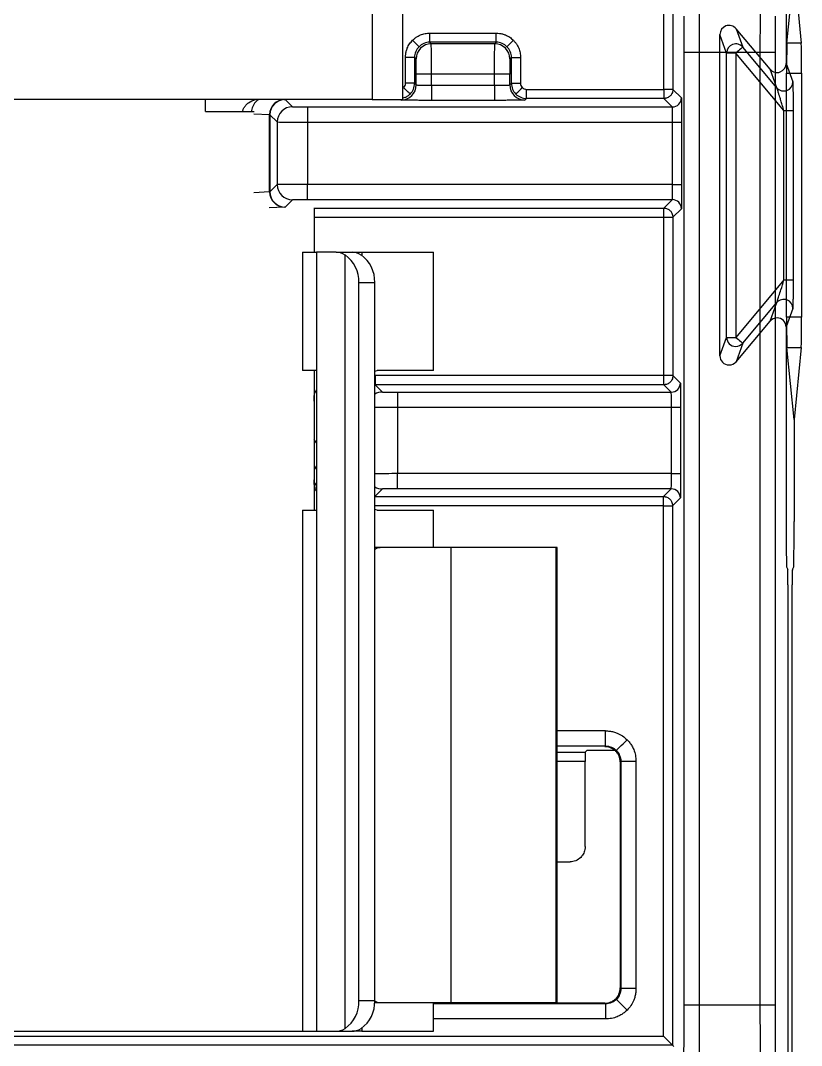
# Model space of a CAD drawing. Header units: inches. Extents: x 897.4 to 914.4, y -8.5 to 2.5.
# Drawn here: x 901.915 to 902.421, y 0.314 to 0.979 of the extents above; entities that cross this region are included whole.
import ezdxf

# ---------------------------------------------------------------- set-up
doc = ezdxf.new("R2010")
doc.units = ezdxf.units.IN
doc.header["$LTSCALE"] = 4
doc.header["$MEASUREMENT"] = 0
doc.layers.get('0').update_dxf_attribs({"linetype": 'CONTINUOUS'})

msp = doc.modelspace()

# ---------------------------------------------------------------- linework, layer by layer
for p, q in [((902.14283, 1.31767), (902.14283, 0.92767)), ((902.16291, 0.92767), (902.16291, 1.31767)), ((902.41136, 1.16724), (902.41136, 0.95101)), ((902.33206, 0.93421), (902.33206, 1.12766)), ((902.33796, 1.12766), (902.33796, 0.93421)), ((902.41182, 0.96424), (902.41648, 1.01103)), ((902.41648, 1.01103), (902.42115, 0.96424)), ((902.18026, 0.96474), (902.18026, 0.97065)), ((902.18026, 0.97065), (902.22337, 0.97065)), ((902.22337, 0.96474), (902.22337, 0.97065)), ((902.37885, 0.97354), (902.38321, 0.96156)), ((902.40093, 0.94722), (902.37885, 0.97354)), ((902.18124, 0.96376), (902.18026, 0.96474)), ((902.22337, 0.96474), (902.18026, 0.96474)), ((902.22239, 0.96376), (902.18124, 0.96376)), ((902.22337, 0.96474), (902.22239, 0.96376)), ((902.37278, 0.95776), (902.36842, 0.96974)), ((902.36842, 0.76142), (902.36842, 0.96974)), ((902.42115, 0.96424), (902.41182, 0.96424)), ((902.34517, 0.34037), (902.34517, 0.95801)), ((902.35501, 0.95801), (902.34517, 0.95801)), ((902.35501, 0.95801), (902.35501, 0.34037)), ((902.39439, 0.95801), (902.35501, 0.95801)), ((902.37868, 0.95776), (902.37278, 0.95776)), ((902.37278, 0.7734), (902.37278, 0.95776)), ((902.37868, 0.95776), (902.37868, 0.7734)), ((902.40992, 0.92054), (902.37868, 0.95776)), ((902.40529, 0.93524), (902.38321, 0.96156)), ((902.39439, 0.95801), (902.39439, 0.34037)), ((902.40423, 0.95801), (902.39439, 0.95801)), ((902.40423, 0.95801), (902.40423, 0.34037)), ((902.17042, 0.9549), (902.16451, 0.9549)), ((902.16451, 0.93814), (902.16451, 0.9549)), ((902.17042, 0.9549), (902.17042, 0.93814)), ((902.1714, 0.95392), (902.17042, 0.9549)), ((902.23321, 0.9549), (902.23223, 0.95392)), ((902.23321, 0.93814), (902.23321, 0.9549)), ((902.23321, 0.9549), (902.23912, 0.9549)), ((902.23912, 0.9549), (902.23912, 0.93814)), ((902.41136, 0.95101), (902.41572, 0.93903)), ((902.17149, 0.93708), (902.17149, 0.94408)), ((902.18133, 0.94408), (902.17149, 0.94408)), ((902.2223, 0.94408), (902.18133, 0.94408)), ((902.18133, 0.93691), (902.18133, 0.94408)), ((902.2223, 0.93691), (902.2223, 0.94408)), ((902.23214, 0.94408), (902.2223, 0.94408)), ((902.23214, 0.93708), (902.23214, 0.94408)), ((902.40529, 0.93524), (902.40093, 0.94722)), ((902.41166, 0.78653), (902.41166, 0.94463)), ((902.41166, 0.94463), (902.42131, 0.94463)), ((902.42131, 0.94463), (902.42131, 0.78653)), ((902.17042, 0.93814), (902.16451, 0.93814)), ((902.17042, 0.93814), (902.17149, 0.93708)), ((902.23214, 0.93708), (902.23321, 0.93814)), ((902.23321, 0.93814), (902.23912, 0.93814)), ((902.18133, 0.93691), (902.18133, 0.92706)), ((902.18133, 0.93691), (902.2223, 0.93691)), ((902.2223, 0.93691), (902.2223, 0.92706)), ((902.24305, 0.9283), (902.24305, 0.93421)), ((902.24305, 0.93421), (902.33206, 0.93421)), ((902.33796, 0.93421), (902.33206, 0.93421)), ((902.33206, 0.93421), (902.33206, 0.9283)), ((902.33796, 0.93421), (902.34345, 0.92872)), ((902.14283, 0.92767), (901.71799, 0.92767)), ((902.03494, 0.91991), (902.03494, 0.92767)), ((902.0856, 0.92767), (902.08618, 0.92763)), ((902.0865, 0.9276), (902.0912, 0.9229)), ((902.14283, 0.92767), (902.16291, 0.92767)), ((902.16164, 0.92723), (902.16121, 0.92767)), ((902.2223, 0.92706), (902.18133, 0.92706)), ((902.24305, 0.9283), (902.24199, 0.92723)), ((902.33206, 0.9283), (902.24305, 0.9283)), ((902.33754, 0.92282), (902.33206, 0.9283)), ((902.03494, 0.91991), (902.0664, 0.91991)), ((902.06628, 0.91838), (902.07644, 0.91779)), ((902.07644, 0.8677), (902.07644, 0.91779)), ((902.07666, 0.91775), (902.08135, 0.91306)), ((902.07666, 0.91775), (902.07666, 0.86774)), ((902.10104, 0.92282), (902.10104, 0.91297)), ((902.10104, 0.92282), (902.33754, 0.92282)), ((902.40992, 0.92054), (902.41582, 0.92054)), ((902.40992, 0.81062), (902.40992, 0.92054)), ((902.41582, 0.92054), (902.41582, 0.81062)), ((902.08135, 0.91306), (902.08135, 0.87243)), ((902.10104, 0.91297), (902.33768, 0.91297)), ((902.10104, 0.91297), (902.10104, 0.87252)), ((902.33768, 0.91297), (902.34358, 0.91297)), ((902.33768, 0.87252), (902.33768, 0.91297)), ((902.34358, 0.91297), (902.34358, 0.87252)), ((902.08135, 0.87243), (902.07666, 0.86774)), ((902.33768, 0.87252), (902.10104, 0.87252)), ((902.10104, 0.86267), (902.10104, 0.87252)), ((902.33768, 0.87252), (902.34358, 0.87252)), ((902.07644, 0.8677), (902.06628, 0.86711)), ((902.08618, 0.85786), (902.07622, 0.85728)), ((902.0912, 0.86259), (902.0865, 0.85789)), ((902.33754, 0.86267), (902.10104, 0.86267)), ((902.33206, 0.85719), (902.33754, 0.86267)), ((902.10521, 0.85728), (902.10521, 0.82857)), ((902.10521, 0.85719), (902.33206, 0.85719)), ((902.10521, 0.85128), (902.33206, 0.85128)), ((902.33206, 0.85128), (902.33206, 0.85719)), ((902.33206, 0.85128), (902.33796, 0.85128)), ((902.33206, 0.74858), (902.33206, 0.85128)), ((902.34345, 0.85677), (902.33796, 0.85128)), ((902.33796, 0.85128), (902.33796, 0.74858)), ((902.09773, 0.82857), (902.09773, 0.7518)), ((902.09773, 0.82857), (902.10673, 0.82857)), ((902.10673, 0.82857), (902.10673, 0.32345)), ((902.11947, 0.82857), (902.10673, 0.82857)), ((902.11947, 0.82857), (902.13, 0.82857)), ((902.12536, 0.32523), (902.12536, 0.82679)), ((902.13, 0.82857), (902.13621, 0.82857)), ((902.13621, 0.82857), (902.18274, 0.82857)), ((902.13621, 0.82857), (902.13621, 0.82647)), ((902.18274, 0.7518), (902.18274, 0.82857)), ((902.13424, 0.80889), (902.14457, 0.80889)), ((902.13424, 0.34314), (902.13424, 0.80889)), ((902.14457, 0.34314), (902.14457, 0.80889)), ((902.40992, 0.81062), (902.37868, 0.7734)), ((902.40992, 0.81062), (902.41582, 0.81062)), ((902.38321, 0.7696), (902.40529, 0.79592)), ((902.40093, 0.78394), (902.40529, 0.79592)), ((902.41572, 0.79212), (902.41136, 0.78014)), ((902.42131, 0.78653), (902.41166, 0.78653)), ((902.37885, 0.75762), (902.40093, 0.78394)), ((902.41136, 0.78014), (902.41136, 0.65405)), ((902.36842, 0.76142), (902.37278, 0.7734)), ((902.37278, 0.7734), (902.37868, 0.7734)), ((902.38321, 0.7696), (902.37885, 0.75762)), ((902.41648, 0.72013), (902.41182, 0.76692)), ((902.41182, 0.76692), (902.42115, 0.76692)), ((902.42115, 0.76692), (902.41648, 0.72013)), ((902.10673, 0.7518), (902.09773, 0.7518)), ((902.10521, 0.7518), (902.10521, 0.73211)), ((902.14457, 0.75142), (902.14623, 0.7518)), ((902.18274, 0.7518), (902.14623, 0.7518)), ((902.14485, 0.74858), (902.14485, 0.74267)), ((902.33206, 0.74858), (902.14485, 0.74858)), ((902.33206, 0.74267), (902.33206, 0.74858)), ((902.33796, 0.74858), (902.33206, 0.74858)), ((902.33796, 0.74858), (902.34276, 0.74378)), ((902.14485, 0.74267), (902.14956, 0.73796)), ((902.33206, 0.74267), (902.14485, 0.74267)), ((902.15941, 0.73787), (902.15941, 0.72803)), ((902.15941, 0.73787), (902.33685, 0.73787)), ((902.33685, 0.73787), (902.33206, 0.74267)), ((902.10521, 0.73211), (902.10521, 0.68093)), ((902.15941, 0.72803), (902.33699, 0.72803)), ((902.15941, 0.72803), (902.15941, 0.68502)), ((902.33699, 0.72803), (902.3429, 0.72803)), ((902.33699, 0.68502), (902.33699, 0.72803)), ((902.3429, 0.72803), (902.3429, 0.68502)), ((902.41648, 0.72013), (902.41648, 0.65405)), ((902.10673, 0.70501), (902.10521, 0.70718)), ((902.10521, 0.69002), (902.10673, 0.68785)), ((902.10521, 0.68987), (902.10673, 0.6877)), ((902.33699, 0.68502), (902.15941, 0.68502)), ((902.15941, 0.67518), (902.15941, 0.68502)), ((902.33699, 0.68502), (902.3429, 0.68502)), ((902.10521, 0.68093), (902.10521, 0.66125)), ((902.10673, 0.67741), (902.10543, 0.67927)), ((902.14956, 0.67509), (902.14472, 0.67024)), ((902.33685, 0.67518), (902.15941, 0.67518)), ((902.33184, 0.67016), (902.33685, 0.67518)), ((902.14472, 0.67024), (902.14457, 0.67024)), ((902.14457, 0.67016), (902.33184, 0.67016)), ((902.33184, 0.66425), (902.33184, 0.67016)), ((902.34276, 0.66927), (902.33774, 0.66425)), ((902.09773, 0.66125), (902.09773, 0.32345)), ((902.09773, 0.66125), (902.10673, 0.66125)), ((902.33184, 0.66425), (902.14457, 0.66425)), ((902.14623, 0.66125), (902.14457, 0.66182)), ((902.14623, 0.66125), (902.18274, 0.66125)), ((902.18274, 0.63723), (902.18274, 0.66125)), ((902.33184, 0.66425), (902.33774, 0.66425)), ((902.33184, 0.32025), (902.33184, 0.66425)), ((902.33774, 0.66425), (902.33774, 0.31435)), ((902.14809, 0.63723), (902.14457, 0.63723)), ((902.19397, 0.63723), (902.14809, 0.63723)), ((902.19397, 0.63723), (902.19397, 0.34196)), ((902.2623, 0.63723), (902.19397, 0.63723)), ((902.2623, 0.34196), (902.2623, 0.63723)), ((902.26257, 0.63723), (902.2623, 0.63723)), ((902.26257, 0.63723), (902.26259, 0.63723)), ((902.26257, 0.63723), (902.26257, 0.34196)), ((902.26259, 0.63723), (902.26259, 0.34196)), ((902.26291, 0.63723), (902.26259, 0.63723)), ((902.26291, 0.34196), (902.26291, 0.63723)), ((902.41161, 0.62452), (902.41246, 0.62283)), ((902.41539, 0.62283), (902.41623, 0.62452)), ((902.41254, 0.61299), (902.41254, 0.2151)), ((902.4153, 0.2151), (902.4153, 0.61299)), ((902.2943, 0.51825), (902.26291, 0.51825)), ((902.2943, 0.50841), (902.2943, 0.51825)), ((902.2943, 0.50841), (902.26291, 0.50841)), ((902.28106, 0.50449), (902.28205, 0.50549)), ((902.30021, 0.50549), (902.28205, 0.50549)), ((902.29387, 0.50798), (902.2943, 0.50841)), ((902.2943, 0.50798), (902.29387, 0.50798)), ((902.26291, 0.50449), (902.28106, 0.50449)), ((902.28101, 0.49859), (902.28101, 0.49833)), ((902.30414, 0.49857), (902.30371, 0.49814)), ((902.30414, 0.49857), (902.30414, 0.3511)), ((902.30414, 0.49857), (902.31398, 0.49857)), ((902.31398, 0.49857), (902.31398, 0.3511)), ((902.28101, 0.49833), (902.26291, 0.49833)), ((902.28103, 0.44333), (902.28101, 0.49833)), ((902.30371, 0.49814), (902.30371, 0.35153)), ((902.26291, 0.43328), (902.2712, 0.43328)), ((902.30371, 0.35153), (902.30414, 0.3511)), ((902.31398, 0.3511), (902.30414, 0.3511)), ((902.14457, 0.34314), (902.13424, 0.34314)), ((902.14809, 0.34196), (902.14455, 0.34196)), ((902.19397, 0.34196), (902.14809, 0.34196)), ((902.18274, 0.32345), (902.18274, 0.34196)), ((902.29387, 0.34169), (902.18274, 0.34169)), ((902.2943, 0.34125), (902.18274, 0.34125)), ((902.2623, 0.34196), (902.19397, 0.34196)), ((902.2623, 0.34196), (902.26257, 0.34196)), ((902.26259, 0.34196), (902.26257, 0.34196)), ((902.26259, 0.34196), (902.26291, 0.34196)), ((902.2943, 0.34125), (902.29387, 0.34169)), ((902.2943, 0.34125), (902.2943, 0.33141)), ((902.35501, 0.34037), (902.34517, 0.34037)), ((902.39439, 0.34037), (902.35501, 0.34037)), ((902.40423, 0.34037), (902.39439, 0.34037)), ((902.2943, 0.33141), (902.18274, 0.33141)), ((901.53607, 0.32025), (902.33184, 0.32025)), ((901.77017, 0.32345), (902.09773, 0.32345)), ((902.09773, 0.32345), (902.10673, 0.32345)), ((902.10673, 0.32345), (902.11947, 0.32345)), ((902.11947, 0.32345), (902.13, 0.32345)), ((902.13621, 0.32345), (902.13, 0.32345)), ((902.13621, 0.32555), (902.13621, 0.32345)), ((902.13621, 0.32345), (902.18274, 0.32345)), ((902.33774, 0.31435), (901.53016, 0.31435)), ((902.33774, 0.31435), (902.33856, 0.31353))]:
    msp.add_line(p, q)
at = {"flags": 128}
for points in [[(902.1733, 0.96186), (902.17321, 0.96195), (902.17297, 0.96219), (902.17258, 0.96258), (902.17206, 0.9631), (902.17143, 0.96373), (902.17071, 0.96445), (902.16994, 0.96523), (902.16913, 0.96603)], [(902.23033, 0.96186), (902.23042, 0.96195), (902.23066, 0.96219), (902.23105, 0.96258), (902.23157, 0.9631), (902.2322, 0.96373), (902.23292, 0.96445), (902.2337, 0.96523), (902.2345, 0.96603)], [(902.38321, 0.96156), (902.38311, 0.96148), (902.38285, 0.96126), (902.38243, 0.96091), (902.38187, 0.96044), (902.38118, 0.95986), (902.3804, 0.95921), (902.37956, 0.9585), (902.37868, 0.95776)], [(902.16754, 0.93118), (902.16745, 0.93127), (902.1672, 0.93152), (902.16682, 0.9319), (902.1663, 0.93242), (902.16567, 0.93305), (902.16495, 0.93377), (902.16417, 0.93455), (902.16336, 0.93536)], [(902.23609, 0.93118), (902.23618, 0.93127), (902.23643, 0.93152), (902.23681, 0.9319), (902.23733, 0.93242), (902.23796, 0.93305), (902.23868, 0.93377), (902.23946, 0.93455), (902.24027, 0.93536)], [(902.37868, 0.7734), (902.37956, 0.77266), (902.3804, 0.77195), (902.38118, 0.7713), (902.38187, 0.77072), (902.38243, 0.77025), (902.38285, 0.7699), (902.38311, 0.76968), (902.38321, 0.7696)], [(902.30126, 0.50553), (902.30141, 0.50567), (902.30181, 0.50608), (902.30246, 0.50673), (902.30333, 0.50759), (902.30438, 0.50864), (902.30558, 0.50984), (902.30687, 0.51114), (902.30822, 0.51248)], [(902.30822, 0.33718), (902.30687, 0.33853), (902.30558, 0.33982), (902.30438, 0.34102), (902.30333, 0.34207), (902.30246, 0.34293), (902.30181, 0.34358), (902.30141, 0.34399), (902.30126, 0.34414)]]:
    msp.add_lwpolyline(points, dxfattribs=at)
for centre, radius, start, end in [((902.18124, 0.95392), 0.00984, 90.00466, 179.99508), ((902.22239, 0.95392), 0.00984, 0.00493, 89.99533), ((902.37868, 0.95776), 0.00591, 40.02308, 179.9769), ((902.40981, 0.93904), 0.00591, 220.02101, 359.97897), ((902.16164, 0.93708), 0.00984, 270.00466, 359.99507), ((902.24199, 0.93708), 0.00984, 180.00492, 269.99534), ((902.08624, 0.91783), 0.0098, 90.40586, 180.22908), ((902.0865, 0.91775), 0.00984, 90.00554, 179.99424), ((902.33754, 0.92872), 0.00591, 270.00523, 359.99512), ((902.0912, 0.91306), 0.00984, 90.00588, 179.99471), ((902.0912, 0.87243), 0.00984, 180.00493, 269.99448), ((902.08624, 0.86766), 0.0098, 179.77056, 269.5945), ((902.0865, 0.86774), 0.00984, 180.0049, 269.99531), ((902.33754, 0.85677), 0.00591, 0.00488, 89.99477), ((902.11364, 0.80983), 0.02062, 357.38578, 55.35911), ((902.12398, 0.80983), 0.02062, 357.38581, 55.35908), ((902.40981, 0.79212), 0.00591, 0.02103, 139.97899), ((902.37868, 0.7734), 0.00591, 180.02302, 269.99121), ((902.37868, 0.7734), 0.00591, 269.9878, 319.98302), ((902.14957, 0.72811), 0.00984, 90.00704, 120.47304), ((902.33685, 0.74378), 0.00591, 270.00514, 359.99512), ((902.14956, 0.68493), 0.00984, 239.52528, 269.99777), ((902.33685, 0.66927), 0.00591, 0.00487, 89.99629), ((902.11364, 0.3422), 0.02062, 304.64044, 2.61467), ((902.12398, 0.3422), 0.02062, 304.64048, 2.61463)]:
    msp.add_arc(centre, radius, start, end)
for centre, major_axis, ratio, start_param, end_param in [((902.37432, 0.96974), (-0.00202, 0.00555), 0.999675, 5.061559, 7.504811), ((902.41183, 0.94463), (0, 0.01969), 0.008727, 0.08727, 1.570796), ((902.42114, 0.94463), (0, 0.01969), 0.008727, 4.712389, 6.195916), ((902.40545, 0.95102), (0.00202, -0.00555), 0.999675, 5.061559, 7.504811), ((902.40545, 0.78014), (0.00202, 0.00555), 0.999675, 0.348961, 1.221626), ((902.40545, 0.78014), (0.00202, 0.00555), 0.999675, 5.061559, 6.632147), ((902.41183, 0.78653), (0, 0.01969), 0.008727, 1.570796, 3.054323), ((902.42114, 0.78653), (0, 0.01969), 0.008727, 3.228862, 4.712389), ((902.37432, 0.76142), (-0.00202, -0.00555), 0.999675, 5.061559, 6.632147), ((902.37432, 0.76142), (-0.00202, -0.00555), 0.999675, 0.348961, 1.221626), ((902.41162, 0.65405), (0, 0.02953), 0.008727, 1.570796, 3.124139), ((902.41623, 0.65405), (0, 0.02953), 0.008727, 3.159046, 4.712389), ((902.41246, 0.61299), (0, 0.00984), 0.008727, 4.712389, 6.265732), ((902.41539, 0.61299), (0, 0.00984), 0.008727, 0.017453, 1.570796)]:
    msp.add_ellipse(centre, major_axis=major_axis, ratio=ratio, start_param=start_param, end_param=end_param)
for points in [[(902.35497, 0.98492), (902.35498, 0.97631), (902.355, 0.96716), (902.35501, 0.95801)], [(902.39443, 0.98492), (902.3944, 0.97631), (902.39439, 0.96716), (902.39439, 0.95801)], [(902.18026, 0.96474), (902.17769, 0.96474), (902.17512, 0.96368), (902.1733, 0.96186)], [(902.23033, 0.96186), (902.22851, 0.96368), (902.22595, 0.96474), (902.22337, 0.96474)], [(902.1733, 0.96186), (902.17148, 0.96004), (902.17042, 0.95748), (902.17042, 0.9549)], [(902.23321, 0.9549), (902.23321, 0.95748), (902.23215, 0.96004), (902.23033, 0.96186)], [(902.16754, 0.93118), (902.16937, 0.93302), (902.17042, 0.93555), (902.17042, 0.93814)], [(902.23321, 0.93814), (902.23321, 0.93555), (902.23426, 0.93302), (902.23609, 0.93118)], [(902.23609, 0.93118), (902.23793, 0.92935), (902.24046, 0.9283), (902.24305, 0.9283)], [(902.07644, 0.91779), (902.07658, 0.91778), (902.07665, 0.91777), (902.07666, 0.91775)], [(902.07666, 0.86774), (902.07665, 0.86772), (902.07658, 0.86771), (902.07644, 0.8677)], [(902.12536, 0.82679), (902.12336, 0.82797), (902.12134, 0.82857), (902.11947, 0.82857)], [(902.1357, 0.82679), (902.13369, 0.82798), (902.13172, 0.82857), (902.13, 0.82857)], [(902.2943, 0.50841), (902.29689, 0.50841), (902.29943, 0.50736), (902.30126, 0.50553)], [(902.30126, 0.50553), (902.30309, 0.50369), (902.30414, 0.50116), (902.30414, 0.49857)], [(902.30414, 0.3511), (902.30414, 0.3485), (902.30309, 0.34597), (902.30126, 0.34414)], [(902.30126, 0.34414), (902.29943, 0.3423), (902.29689, 0.34125), (902.2943, 0.34125)], [(902.11947, 0.32345), (902.12134, 0.32345), (902.12336, 0.32405), (902.12536, 0.32523)], [(902.13, 0.32345), (902.13172, 0.32345), (902.13369, 0.32405), (902.1357, 0.32523)]]:
    msp.add_open_spline(points, degree=3)
for points, knots in [([(902.34517, 0.95801), (902.34516, 0.95962), (902.34516, 0.96282), (902.34516, 0.9676), (902.34515, 0.97232), (902.34514, 0.97699), (902.34513, 0.98003), (902.34513, 0.98155)], [0, 0, 0, 0, 0.200982, 0.400492, 0.599507, 0.799017, 1, 1, 1, 1]), ([(902.40427, 0.98155), (902.40427, 0.98003), (902.40426, 0.97699), (902.40425, 0.97232), (902.40424, 0.9676), (902.40423, 0.96282), (902.40423, 0.95962), (902.40423, 0.95801)], [0, 0, 0, 0, 0.200983, 0.400493, 0.599508, 0.799018, 1, 1, 1, 1]), ([(902.16913, 0.96603), (902.16963, 0.9665), (902.17063, 0.96743), (902.17236, 0.96857), (902.17452, 0.96963), (902.17717, 0.97048), (902.17923, 0.97059), (902.18026, 0.97065)], [0, 0, 0, 0, 0.166554, 0.332327, 0.500188, 0.749363, 1, 1, 1, 1]), ([(902.22337, 0.97065), (902.22405, 0.97062), (902.22542, 0.97057), (902.22745, 0.97015), (902.22973, 0.96938), (902.23219, 0.9681), (902.23373, 0.96673), (902.2345, 0.96603)], [0, 0, 0, 0, 0.166559, 0.332336, 0.500198, 0.749371, 1, 1, 1, 1]), ([(902.16451, 0.9549), (902.16454, 0.95558), (902.16459, 0.95695), (902.16501, 0.95898), (902.16578, 0.96126), (902.16706, 0.96373), (902.16844, 0.96526), (902.16913, 0.96603)], [0, 0, 0, 0, 0.166559, 0.332336, 0.500198, 0.749371, 1, 1, 1, 1]), ([(902.18133, 0.94408), (902.18133, 0.94921), (902.18132, 0.95429), (902.18129, 0.96157), (902.18127, 0.96371), (902.18124, 0.96376)], [0, 0, 0, 0, 0.5, 0.5, 1, 1, 1, 1]), ([(902.2223, 0.94408), (902.22232, 0.9492), (902.22233, 0.95429), (902.22236, 0.96157), (902.22237, 0.96371), (902.22239, 0.96376)], [0, 0, 0, 0, 0.5, 0.5, 1, 1, 1, 1]), ([(902.2345, 0.96603), (902.23497, 0.96553), (902.2359, 0.96453), (902.23704, 0.9628), (902.2381, 0.96064), (902.23895, 0.95799), (902.23906, 0.95593), (902.23912, 0.9549)], [0, 0, 0, 0, 0.166554, 0.332327, 0.500188, 0.749363, 1, 1, 1, 1]), ([(902.17149, 0.94408), (902.17149, 0.94473), (902.17149, 0.94601), (902.17148, 0.94785), (902.17147, 0.94954), (902.17146, 0.95105), (902.17145, 0.95233), (902.17143, 0.95323), (902.17142, 0.95381), (902.17141, 0.95388), (902.1714, 0.95392)], [0, 0, 0, 0, 0.12697, 0.249353, 0.372143, 0.500287, 0.628647, 0.76, 0.879277, 1, 1, 1, 1]), ([(902.23223, 0.95392), (902.23222, 0.95388), (902.23221, 0.9538), (902.2322, 0.95323), (902.23218, 0.9523), (902.23217, 0.95105), (902.23216, 0.9495), (902.23215, 0.94776), (902.23215, 0.94593), (902.23214, 0.94469), (902.23214, 0.94408)], [0, 0, 0, 0, 0.126975, 0.249362, 0.372154, 0.500299, 0.628658, 0.760008, 0.879281, 1, 1, 1, 1]), ([(902.16336, 0.93536), (902.1637, 0.93576), (902.16437, 0.93657), (902.16447, 0.93762), (902.16451, 0.93814)], [0, 0, 0, 0, 0.499995, 1, 1, 1, 1]), ([(902.23912, 0.93814), (902.23916, 0.93762), (902.23926, 0.93657), (902.23993, 0.93576), (902.24027, 0.93536)], [0, 0, 0, 0, 0.500005, 1, 1, 1, 1]), ([(902.41572, 0.93903), (902.41572, 0.939), (902.41573, 0.93892), (902.41575, 0.93842), (902.41576, 0.93752), (902.41578, 0.93591), (902.4158, 0.93257), (902.41581, 0.92841), (902.41582, 0.92396), (902.41582, 0.92169), (902.41582, 0.92054)], [0, 0, 0, 0, 0.061656, 0.12487, 0.191754, 0.305439, 0.43307, 0.715509, 0.85549, 1, 1, 1, 1]), ([(902.16291, 0.92861), (902.16339, 0.92874), (902.1645, 0.92904), (902.16609, 0.9299), (902.16706, 0.93076), (902.16754, 0.93118)], [0, 0, 0, 0, 0.279984, 0.639999, 1, 1, 1, 1]), ([(902.17149, 0.93708), (902.17153, 0.93707), (902.17161, 0.93704), (902.17216, 0.93701), (902.17296, 0.93699), (902.17397, 0.93697), (902.17512, 0.93695), (902.17636, 0.93693), (902.17764, 0.93692), (902.17891, 0.93691), (902.18014, 0.93691), (902.18094, 0.93691), (902.18133, 0.93691)], [0, 0, 0, 0, 0.12418, 0.242991, 0.356431, 0.464499, 0.567193, 0.664511, 0.756452, 0.843015, 0.924198, 1, 1, 1, 1]), ([(902.2223, 0.93691), (902.22296, 0.93691), (902.22437, 0.93691), (902.22649, 0.93692), (902.22859, 0.93695), (902.23044, 0.93698), (902.23183, 0.93702), (902.23204, 0.93706), (902.23214, 0.93708)], [0, 0, 0, 0, 0.129436, 0.273791, 0.433046, 0.607181, 0.796174, 1, 1, 1, 1]), ([(902.24027, 0.93536), (902.24067, 0.93502), (902.24148, 0.93435), (902.24253, 0.93425), (902.24305, 0.93421)], [0, 0, 0, 0, 0.4999947, 1, 1, 1, 1]), ([(902.33796, 0.93421), (902.33792, 0.93369), (902.33785, 0.93274), (902.33736, 0.93153), (902.33681, 0.93066), (902.33589, 0.92961), (902.33465, 0.92879), (902.33333, 0.92842), (902.3327, 0.92833), (902.33234, 0.9283), (902.33216, 0.9283), (902.33206, 0.9283)], [0, 0, 0, 0, 0.167515, 0.306819, 0.417844, 0.500535, 0.759523, 0.883187, 0.942553, 0.965773, 1, 1, 1, 1]), ([(902.40992, 0.92054), (902.40956, 0.9217), (902.4089, 0.92384), (902.40802, 0.92673), (902.40729, 0.929), (902.40666, 0.93095), (902.40614, 0.93265), (902.4057, 0.93404), (902.40538, 0.935), (902.40532, 0.93516), (902.40529, 0.93524)], [0, 0, 0, 0, 0.20931, 0.383703, 0.523256, 0.62813, 0.75352, 0.854555, 0.93453, 1, 1, 1, 1]), ([(902.05898, 0.91991), (902.059, 0.92008), (902.0591, 0.92093), (902.05982, 0.92237), (902.06107, 0.92411), (902.0635, 0.92624), (902.06573, 0.92709), (902.06727, 0.92767)], [0, 0, 0, 0, 0.038957, 0.190728, 0.362844, 0.560119, 1, 1, 1, 1]), ([(902.06947, 0.92767), (902.06859, 0.92708), (902.06732, 0.92622), (902.06592, 0.92407), (902.0652, 0.92233), (902.0648, 0.9209), (902.06475, 0.92007), (902.06474, 0.91991)], [0, 0, 0, 0, 0.443191, 0.640435, 0.812532, 0.964289, 1, 1, 1, 1]), ([(902.08618, 0.92763), (902.08627, 0.92763), (902.08645, 0.92761), (902.08648, 0.9276), (902.0865, 0.9276)], [0, 0, 0, 0, 0.5, 1, 1, 1, 1]), ([(902.18133, 0.92706), (902.18051, 0.92706), (902.17888, 0.92706), (902.17646, 0.92707), (902.17364, 0.92708), (902.17051, 0.92709), (902.1674, 0.92711), (902.16482, 0.92714), (902.16302, 0.92717), (902.16187, 0.9272), (902.16172, 0.92722), (902.16164, 0.92723)], [0, 0, 0, 0, 0.079631, 0.159298, 0.240238, 0.368653, 0.500062, 0.62848, 0.759892, 0.879223, 1, 1, 1, 1]), ([(902.24199, 0.92723), (902.24195, 0.92723), (902.24188, 0.92721), (902.24138, 0.92719), (902.24045, 0.92717), (902.23882, 0.92714), (902.23628, 0.92711), (902.23315, 0.92709), (902.22967, 0.92708), (902.226, 0.92707), (902.22354, 0.92706), (902.2223, 0.92706)], [0, 0, 0, 0, 0.079634, 0.159304, 0.240247, 0.368664, 0.500074, 0.628491, 0.759901, 0.879227, 1, 1, 1, 1]), ([(902.34345, 0.92872), (902.34345, 0.92869), (902.34346, 0.92863), (902.34348, 0.92823), (902.34351, 0.92717), (902.34354, 0.92496), (902.34356, 0.92165), (902.34357, 0.91887), (902.34358, 0.91593), (902.34358, 0.91396), (902.34358, 0.91297)], [0, 0, 0, 0, 0.079743, 0.159521, 0.240575, 0.499392, 0.627985, 0.759573, 0.879062, 1, 1, 1, 1]), ([(902.0912, 0.9229), (902.09123, 0.9229), (902.09131, 0.92288), (902.09189, 0.92287), (902.09281, 0.92285), (902.09407, 0.92284), (902.09561, 0.92283), (902.09735, 0.92282), (902.09919, 0.92282), (902.10042, 0.92282), (902.10104, 0.92282)], [0, 0, 0, 0, 0.126975, 0.249362, 0.372154, 0.500299, 0.628658, 0.760008, 0.879281, 1, 1, 1, 1]), ([(902.33768, 0.91297), (902.33766, 0.91554), (902.33763, 0.91808), (902.33759, 0.92172), (902.33756, 0.92279), (902.33754, 0.92282)], [0, 0, 0, 0, 0.5, 0.5, 1, 1, 1, 1]), ([(902.08135, 0.91306), (902.0814, 0.91304), (902.08354, 0.91301), (902.09082, 0.91298), (902.0959, 0.91297), (902.10104, 0.91297)], [0, 0, 0, 0, 0.5, 0.5, 1, 1, 1, 1]), ([(902.10104, 0.87252), (902.0959, 0.87252), (902.09082, 0.87251), (902.08354, 0.87247), (902.0814, 0.87245), (902.08135, 0.87243)], [0, 0, 0, 0, 0.5, 0.5, 1, 1, 1, 1]), ([(902.33754, 0.86267), (902.33756, 0.8627), (902.33759, 0.86377), (902.33763, 0.86741), (902.33766, 0.86995), (902.33768, 0.87252)], [0, 0, 0, 0, 0.5, 0.5, 1, 1, 1, 1]), ([(902.34358, 0.87252), (902.34358, 0.87186), (902.34358, 0.87056), (902.34358, 0.86862), (902.34357, 0.86535), (902.34355, 0.86203), (902.34352, 0.85931), (902.3435, 0.85787), (902.34347, 0.85695), (902.34346, 0.85683), (902.34345, 0.85677)], [0, 0, 0, 0, 0.07974, 0.159515, 0.240566, 0.49938, 0.627973, 0.759565, 0.879058, 1, 1, 1, 1]), ([(902.0865, 0.85789), (902.08648, 0.85789), (902.08645, 0.85787), (902.08627, 0.85786), (902.08618, 0.85786)], [0, 0, 0, 0, 0.5, 1, 1, 1, 1]), ([(902.10104, 0.86267), (902.10039, 0.86267), (902.09911, 0.86267), (902.09727, 0.86267), (902.09557, 0.86266), (902.09406, 0.86265), (902.09278, 0.86264), (902.09188, 0.86262), (902.09131, 0.8626), (902.09123, 0.86259), (902.0912, 0.86259)], [0, 0, 0, 0, 0.12697, 0.249353, 0.372143, 0.500287, 0.628647, 0.76, 0.879277, 1, 1, 1, 1]), ([(902.33206, 0.85719), (902.33216, 0.85719), (902.33233, 0.85718), (902.33269, 0.85716), (902.33333, 0.85707), (902.33465, 0.85669), (902.33617, 0.85569), (902.33761, 0.85378), (902.33783, 0.85223), (902.33796, 0.85128)], [0, 0, 0, 0, 0.0326707, 0.0576054, 0.1171349, 0.2411405, 0.5008426, 0.6945001, 1, 1, 1, 1]), ([(902.40529, 0.79592), (902.40531, 0.79597), (902.40535, 0.79607), (902.40555, 0.79668), (902.40584, 0.79758), (902.40623, 0.79883), (902.40692, 0.80103), (902.40821, 0.80498), (902.40927, 0.80848), (902.40992, 0.81062)], [0, 0, 0, 0, 0.051682, 0.111496, 0.183484, 0.269995, 0.372386, 0.616589, 1, 1, 1, 1]), ([(902.41582, 0.81062), (902.41582, 0.80941), (902.41582, 0.80705), (902.41582, 0.80364), (902.41581, 0.80049), (902.41579, 0.79767), (902.41578, 0.79526), (902.41576, 0.79351), (902.41574, 0.79237), (902.41573, 0.7922), (902.41572, 0.79212)], [0, 0, 0, 0, 0.151848, 0.29523, 0.432809, 0.567597, 0.692333, 0.808673, 0.9062, 1, 1, 1, 1]), ([(902.33796, 0.74858), (902.33792, 0.74806), (902.33785, 0.74711), (902.33736, 0.7459), (902.33681, 0.74503), (902.33589, 0.74398), (902.33465, 0.74316), (902.33333, 0.74279), (902.3327, 0.7427), (902.33234, 0.74267), (902.33216, 0.74267), (902.33206, 0.74267)], [0, 0, 0, 0, 0.167515, 0.306819, 0.417844, 0.500535, 0.759523, 0.883187, 0.942553, 0.965773, 1, 1, 1, 1]), ([(902.10521, 0.73211), (902.10527, 0.73439), (902.10534, 0.73697), (902.10659, 0.73912), (902.10673, 0.73937)], [0, 0, 0, 0, 0.885345, 1, 1, 1, 1]), ([(902.14956, 0.73796), (902.1496, 0.73795), (902.14968, 0.73794), (902.15025, 0.73793), (902.15118, 0.73791), (902.15243, 0.7379), (902.15398, 0.73789), (902.15572, 0.73788), (902.15756, 0.73787), (902.15879, 0.73787), (902.15941, 0.73787)], [0, 0, 0, 0, 0.1269752, 0.2493619, 0.3721542, 0.5002988, 0.6286582, 0.7600085, 0.8792813, 1, 1, 1, 1]), ([(902.33699, 0.72803), (902.33697, 0.73059), (902.33695, 0.73314), (902.3369, 0.73678), (902.33688, 0.73785), (902.33685, 0.73787)], [0, 0, 0, 0, 0.5, 0.5, 1, 1, 1, 1]), ([(902.34276, 0.74378), (902.34277, 0.74375), (902.34278, 0.74369), (902.34279, 0.74329), (902.34282, 0.74222), (902.34285, 0.74002), (902.34287, 0.73671), (902.34289, 0.73393), (902.34289, 0.73099), (902.3429, 0.72902), (902.3429, 0.72803)], [0, 0, 0, 0, 0.079743, 0.159521, 0.240575, 0.499392, 0.627985, 0.759573, 0.879062, 1, 1, 1, 1]), ([(902.14457, 0.72808), (902.14488, 0.72808), (902.14656, 0.72807), (902.15184, 0.72805), (902.15688, 0.72804), (902.15941, 0.72803)], [0, 0, 0, 0, 0.1022375, 0.5511187, 1, 1, 1, 1]), ([(902.15941, 0.68502), (902.15688, 0.68501), (902.15184, 0.685), (902.14656, 0.68498), (902.14488, 0.68497), (902.14457, 0.68497)], [0, 0, 0, 0, 0.448881, 0.897762, 1, 1, 1, 1]), ([(902.33685, 0.67518), (902.33688, 0.6752), (902.3369, 0.67627), (902.33695, 0.67991), (902.33697, 0.68245), (902.33699, 0.68502)], [0, 0, 0, 0, 0.5, 0.5, 1, 1, 1, 1]), ([(902.3429, 0.68502), (902.3429, 0.68436), (902.3429, 0.68306), (902.34289, 0.68112), (902.34288, 0.67785), (902.34286, 0.67454), (902.34284, 0.67181), (902.34281, 0.67037), (902.34279, 0.66945), (902.34277, 0.66933), (902.34276, 0.66927)], [0, 0, 0, 0, 0.07974, 0.159515, 0.240566, 0.49938, 0.627973, 0.759565, 0.879058, 1, 1, 1, 1]), ([(902.10673, 0.67398), (902.10642, 0.6746), (902.10533, 0.67676), (902.10526, 0.6792), (902.10521, 0.68093)], [0, 0, 0, 0, 0.291698, 1, 1, 1, 1]), ([(902.15941, 0.67518), (902.15876, 0.67517), (902.15748, 0.67517), (902.15563, 0.67517), (902.15394, 0.67516), (902.15243, 0.67515), (902.15115, 0.67514), (902.15025, 0.67512), (902.14968, 0.67511), (902.1496, 0.6751), (902.14956, 0.67509)], [0, 0, 0, 0, 0.1269704, 0.2493532, 0.372143, 0.5002867, 0.6286471, 0.7600002, 0.8792768, 1, 1, 1, 1]), ([(902.33184, 0.67016), (902.33194, 0.67016), (902.33211, 0.67015), (902.33247, 0.67013), (902.33311, 0.67004), (902.33443, 0.66966), (902.33595, 0.66866), (902.33739, 0.66675), (902.33761, 0.6652), (902.33774, 0.66425)], [0, 0, 0, 0, 0.032671, 0.057605, 0.117135, 0.241141, 0.500843, 0.6945, 1, 1, 1, 1]), ([(902.14457, 0.63585), (902.14497, 0.63619), (902.14609, 0.63715), (902.1473, 0.6372), (902.14809, 0.63723)], [0, 0, 0, 0, 0.350265, 1, 1, 1, 1]), ([(902.2943, 0.51825), (902.29516, 0.51822), (902.29687, 0.51815), (902.2994, 0.51763), (902.30225, 0.51667), (902.30533, 0.51507), (902.30725, 0.51335), (902.30822, 0.51248)], [0, 0, 0, 0, 0.166559, 0.332336, 0.500198, 0.749371, 1, 1, 1, 1]), ([(902.30822, 0.51248), (902.3088, 0.51186), (902.30997, 0.5106), (902.31139, 0.50844), (902.31272, 0.50575), (902.31377, 0.50244), (902.31391, 0.49986), (902.31398, 0.49857)], [0, 0, 0, 0, 0.166554, 0.332327, 0.500188, 0.749363, 1, 1, 1, 1]), ([(902.30371, 0.49814), (902.30368, 0.49876), (902.30361, 0.50002), (902.30305, 0.50184), (902.30218, 0.50352), (902.30101, 0.505), (902.29958, 0.50623), (902.29794, 0.50716), (902.29616, 0.50778), (902.29492, 0.50791), (902.2943, 0.50797)], [0, 0, 0, 0, 0.1256329, 0.2510838, 0.3763533, 0.501442, 0.6263505, 0.7510793, 0.8756289, 1, 1, 1, 1]), ([(902.28106, 0.50449), (902.28105, 0.50445), (902.28104, 0.50438), (902.28103, 0.50375), (902.28102, 0.50264), (902.28101, 0.50091), (902.28101, 0.49936), (902.28101, 0.49859)], [0, 0, 0, 0, 0.168201, 0.331158, 0.500761, 0.749588, 1, 1, 1, 1]), ([(902.28103, 0.44333), (902.28099, 0.44269), (902.28093, 0.44145), (902.28043, 0.43976), (902.27977, 0.43833), (902.279, 0.43716), (902.27757, 0.43552), (902.27504, 0.43372), (902.27246, 0.43342), (902.2712, 0.43328)], [0, 0, 0, 0, 0.124614, 0.237435, 0.338467, 0.427718, 0.505205, 0.759277, 1, 1, 1, 1]), ([(902.29387, 0.34169), (902.29451, 0.34172), (902.2958, 0.34179), (902.29766, 0.34238), (902.29937, 0.34329), (902.30087, 0.34452), (902.30211, 0.34602), (902.30302, 0.34774), (902.3036, 0.34959), (902.30368, 0.35088), (902.30371, 0.35153)], [0, 0, 0, 0, 0.125002, 0.250002, 0.375001, 0.5, 0.624999, 0.749998, 0.874998, 1, 1, 1, 1]), ([(902.31398, 0.3511), (902.31395, 0.35024), (902.31389, 0.34853), (902.31337, 0.34599), (902.3124, 0.34315), (902.31081, 0.34006), (902.30908, 0.33814), (902.30822, 0.33718)], [0, 0, 0, 0, 0.166559, 0.332336, 0.500198, 0.749371, 1, 1, 1, 1]), ([(902.14809, 0.34196), (902.14687, 0.34198), (902.14564, 0.342), (902.14457, 0.34308), (902.14457, 0.34308)], [0, 0, 0, 0, 0.99416, 1, 1, 1, 1]), ([(902.34464, 0.27196), (902.34465, 0.27219), (902.34468, 0.27264), (902.34472, 0.27372), (902.34476, 0.27512), (902.3448, 0.27685), (902.34486, 0.28002), (902.34493, 0.2855), (902.34502, 0.29438), (902.34508, 0.30484), (902.34513, 0.31511), (902.34515, 0.32438), (902.34516, 0.33232), (902.34516, 0.33768), (902.34517, 0.34037)], [0, 0, 0, 0, 0.048542, 0.09674, 0.144834, 0.193065, 0.241671, 0.370757, 0.500048, 0.629132, 0.758422, 0.839089, 0.919244, 1, 1, 1, 1]), ([(902.35501, 0.34037), (902.35501, 0.33849), (902.35501, 0.33465), (902.355, 0.32883), (902.35499, 0.32288), (902.35497, 0.31684), (902.35496, 0.31077), (902.35493, 0.30471), (902.35491, 0.29874), (902.35488, 0.29292), (902.35484, 0.28733), (902.3548, 0.28206), (902.35476, 0.27718), (902.35471, 0.2728), (902.35466, 0.269), (902.3546, 0.26589), (902.35454, 0.26348), (902.3545, 0.26262), (902.35448, 0.26219)], [0, 0, 0, 0, 0.049462, 0.100663, 0.153603, 0.208281, 0.264698, 0.322853, 0.382746, 0.444378, 0.507748, 0.572856, 0.639702, 0.708287, 0.778608, 0.850668, 0.924465, 1, 1, 1, 1]), ([(902.39439, 0.34037), (902.39439, 0.33085), (902.3944, 0.32133), (902.39446, 0.30352), (902.39449, 0.29524), (902.39459, 0.28099), (902.39465, 0.27502), (902.39478, 0.26619), (902.39485, 0.26332), (902.39492, 0.26219)], [0, 0, 0, 0, 0.25, 0.25, 0.5, 0.5, 0.75, 0.75, 1, 1, 1, 1]), ([(902.40423, 0.34037), (902.40423, 0.33876), (902.40423, 0.33553), (902.40424, 0.33073), (902.40425, 0.32599), (902.40426, 0.3213), (902.40428, 0.31415), (902.40432, 0.30484), (902.40438, 0.29439), (902.40447, 0.2855), (902.40455, 0.27945), (902.40463, 0.27558), (902.40469, 0.27319), (902.40474, 0.27237), (902.40476, 0.27196)], [0, 0, 0, 0, 0.04854, 0.0967367, 0.1448293, 0.1930585, 0.2416627, 0.3707464, 0.5000363, 0.6291218, 0.7584136, 0.8390835, 0.9192405, 1, 1, 1, 1]), ([(902.30822, 0.33718), (902.30759, 0.33659), (902.30633, 0.33543), (902.30417, 0.33401), (902.30148, 0.33268), (902.29817, 0.33162), (902.29559, 0.33148), (902.2943, 0.33141)], [0, 0, 0, 0, 0.166554, 0.332327, 0.500188, 0.749363, 1, 1, 1, 1]), ([(902.33184, 0.32025), (902.33231, 0.31978), (902.33318, 0.3189), (902.33434, 0.31772), (902.33526, 0.31681), (902.33633, 0.31577), (902.33742, 0.31466), (902.33764, 0.31444), (902.33774, 0.31435)], [0, 0, 0, 0, 0.178909, 0.331072, 0.456612, 0.555768, 0.796536, 1, 1, 1, 1])]:
    msp.add_open_spline(points, degree=3, knots=knots)

doc.saveas('drawing.dxf')
